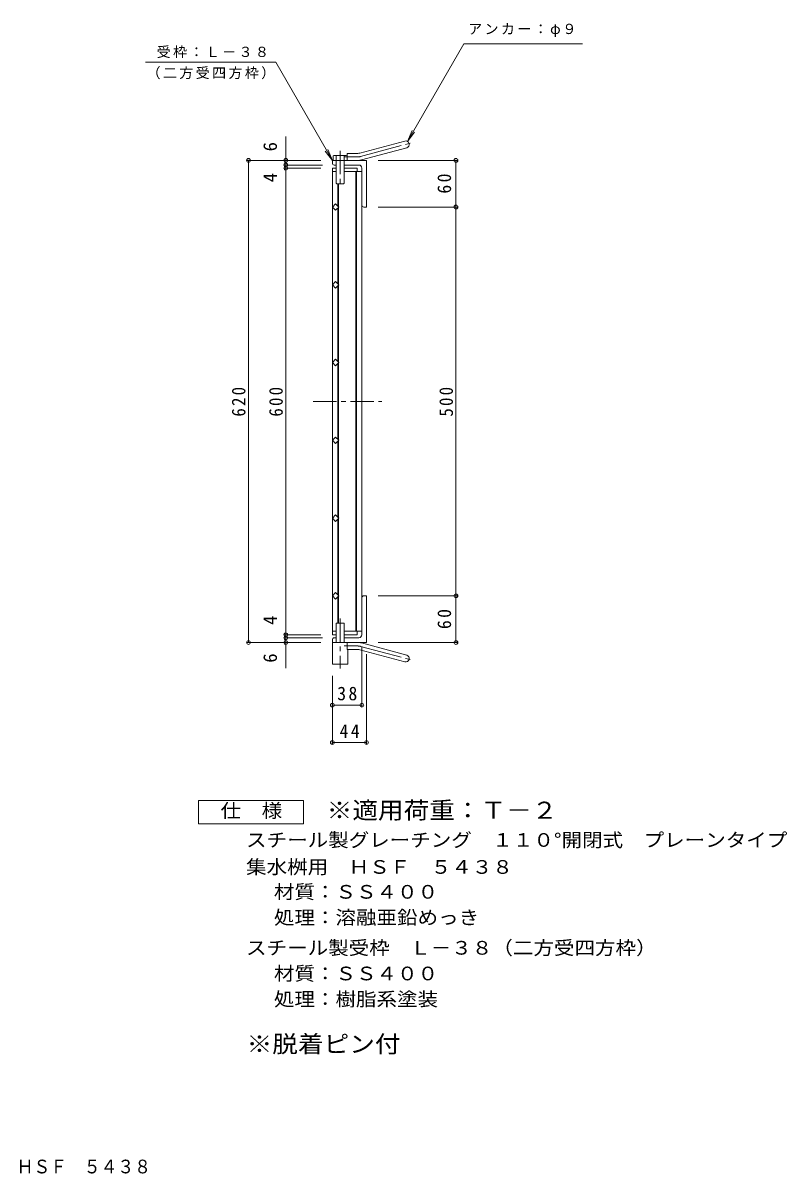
# Model space of a CAD drawing. Units: millimetres, scale not verified. Extents: x -924 to 1060, y -823 to 742.
# Drawn here: x 77 to 1060, y -823 to 659 of the extents above; entities that cross this region are included whole.
import ezdxf
from ezdxf.enums import TextEntityAlignment as Align

# ---------------------------------------------------------------- set-up
doc = ezdxf.new("R2010")
doc.units = ezdxf.units.MM
doc.header["$LTSCALE"] = 6
doc.header["$PDMODE"] = 32
doc.header["$PDSIZE"] = 4.8
doc.linetypes.add('CHAIN1', pattern=[8, 5, -1, 1, -1])
doc.linetypes.add('CHAIN2', pattern=[12, 9, -1, 1, -1])
for name, color, linetype, lineweight in [('A-1', 2, 'Continuous', 9), ('A-2', 3, 'Continuous', 9), ('A-4', 7, 'Continuous', 9), ('A-5', 7, 'Continuous', 9), ('A-9', 4, 'Continuous', 9), ('F-4_F-4ﾚｲﾔ', 2, 'Continuous', 9)]:
    doc.layers.add(name, color=color, linetype=linetype, lineweight=lineweight)
doc.layers.add('F-5_F-5ﾚｲﾔ', color=2, linetype='Continuous')
doc.styles.add('ＭＳ ゴシック', font='')
doc.styles.get('ＭＳ ゴシック').set_extended_font_data('MS Gothic')

msp = doc.modelspace()

# ---------------------------------------------------------------- linework, layer by layer
at = {"layer": 'A-1'}
for p, q in [((510.28, 491.376), (568.47, 506.968)), ((494.135, 482.07), (494.135, 491.07)), ((507.95, 491.07), (494.135, 491.07)), ((512.609, 482.683), (570.8, 498.275)), ((475.135, 478.569), (475.135, 482.07)), ((519.135, 482.07), (475.135, 482.07)), ((480.135, 476.07), (477.635, 476.07)), ((509.135, 476.07), (490.135, 476.07)), ((519.135, 482.07), (519.135, 422.07)), ((513.135, 472.07), (513.135, 424.57)), ((515.635, 422.07), (519.135, 422.07)), ((513.135, -127.931), (513.135, -80.431)), ((515.635, -77.931), (519.135, -77.931)), ((519.135, -137.931), (519.135, -77.931)), ((480.135, -131.931), (477.635, -131.931)), ((509.135, -131.931), (490.135, -131.931)), ((475.135, -134.431), (475.135, -137.931)), ((519.135, -137.931), (475.135, -137.931)), ((494.135, -137.931), (494.135, -146.931)), ((507.95, -146.931), (494.135, -146.931)), ((510.28, -147.238), (568.47, -162.83)), ((512.609, -138.544), (570.8, -154.137))]:
    msp.add_line(p, q, dxfattribs=at)
at = {"layer": 'A-1', "linetype": 'CHAIN2'}
for p, q in [((511.444, 487.03), (576.611, 504.491)), ((507.95, 486.57), (490.33, 486.57)), ((507.95, -142.431), (490.33, -142.431)), ((511.444, -142.891), (576.611, -160.352))]:
    msp.add_line(p, q, dxfattribs=at)
at = {"layer": 'A-1'}
for centre, radius, start, end in [((569.635, 502.622), 4.5, 285.00014, 104.99991), ((507.95, 500.07), 9, 270, 285.00002), ((477.635, 478.569), 2.5, 180, 270), ((507.95, 500.07), 18, 270, 285), ((509.135, 472.07), 4, 0, 90), ((515.635, 424.57), 2.5, 180, 270), ((515.635, -80.431), 2.5, 90, 180), ((477.635, -134.431), 2.5, 90, 180), ((509.135, -127.931), 4, 270, 0), ((507.95, -155.931), 18, 75, 90), ((507.95, -155.931), 9, 74.99998, 90), ((569.635, -158.483), 4.5, 255.00009, 74.99986)]:
    msp.add_arc(centre, radius, start, end, dxfattribs=at)
at = {"layer": 'A-1', "linetype": 'CHAIN2'}
for centre, start, end in [((507.95, 500.069), 270, 284.99995), ((507.95, -155.931), 75.00005, 90)]:
    msp.add_arc(centre, 13.5, start, end, dxfattribs=at)
at = {"layer": 'A-2'}
for p, q in [((475.135, 472.07), (480.135, 472.07)), ((475.135, 472.07), (475.135, -127.931)), ((475.135, 467.569), (480.135, 467.569)), ((490.135, 472.07), (507.135, 472.07)), ((490.135, 467.569), (513.135, 467.569)), ((505.135, 467.569), (505.135, -123.431)), ((506.135, 467.569), (506.135, -123.431)), ((507.135, 472.07), (507.135, 467.569)), ((513.135, 467.569), (513.135, -123.431)), ((482.135, 452.069), (482.135, 423.554)), ((483.135, 452.069), (483.135, 422.554)), ((482.135, 420.584), (482.135, 323.554)), ((483.135, 421.584), (483.135, 322.554)), ((482.135, 320.584), (482.135, 223.554)), ((483.135, 321.584), (483.135, 222.554)), ((482.135, 220.584), (482.135, 220.584)), ((482.135, 123.554), (482.135, 220.583)), ((483.135, 122.554), (483.135, 221.583)), ((482.135, 120.584), (482.135, 120.584)), ((482.135, 23.554), (482.135, 120.584)), ((483.135, 22.554), (483.135, 121.584)), ((482.135, 20.584), (482.135, 20.584)), ((482.135, -76.446), (482.135, 20.584)), ((483.135, -77.446), (483.135, 21.584)), ((482.135, -112.931), (482.135, -79.417)), ((483.135, -112.931), (483.135, -78.417)), ((475.135, -123.431), (480.135, -123.431)), ((475.135, -127.931), (480.135, -127.931)), ((490.135, -123.431), (513.135, -123.431)), ((490.135, -127.931), (507.135, -127.931)), ((507.135, -127.931), (507.135, -123.431))]:
    msp.add_line(p, q, dxfattribs=at)
at = {"layer": 'A-2', "linetype": 'CHAIN1'}
msp.add_line((450.56, 172.069), (538.788, 172.069), dxfattribs=at)
at = {"layer": 'A-2'}
for points in [[(483.62, 422.069), (479.378, 417.826), (475.135, 422.069), (479.378, 426.312)], [(483.62, 322.069), (479.378, 317.827), (475.135, 322.069), (479.378, 326.312)], [(483.62, 222.069), (479.378, 217.826), (475.135, 222.069), (479.378, 226.312)], [(483.62, 122.069), (479.378, 117.826), (475.135, 122.069), (479.378, 126.312)], [(483.62, 22.069), (479.378, 17.826), (475.135, 22.069), (479.378, 26.312)], [(483.62, -77.932), (479.378, -73.689), (475.135, -77.932), (479.378, -82.174)]]:
    msp.add_lwpolyline(points, close=True, dxfattribs=at)
at = {"layer": 'A-4'}
for p, q in [((415.135, -170.996), (415.135, 512.863)), ((460.135, 482.07), (365.335, 482.07)), ((367.135, -137.931), (367.135, 482.07)), ((462.635, 476.069), (413.335, 476.069)), ((534.135, 482.07), (635.935, 482.07)), ((634.135, -137.931), (634.135, 482.07)), ((460.135, 472.07), (413.335, 472.07)), ((534.135, 422.07), (635.935, 422.07)), ((534.135, -77.931), (635.935, -77.931)), ((460.135, -127.931), (413.335, -127.931)), ((462.635, -131.931), (413.335, -131.931)), ((460.135, -137.931), (365.335, -137.931)), ((513.135, -142.931), (513.135, -220.332)), ((534.135, -137.931), (635.935, -137.931)), ((519.135, -152.931), (519.135, -268.332)), ((475.135, -180.931), (475.135, -268.332)), ((475.135, -218.532), (513.135, -218.532)), ((475.135, -266.532), (519.135, -266.532))]:
    msp.add_line(p, q, dxfattribs=at)
for p in [(367.135, 482.07), (415.135, 482.07), (415.135, 476.069), (415.135, 472.07), (634.135, 482.07), (634.135, 422.07), (634.135, -77.931), (415.135, -127.931), (415.135, -131.931), (367.135, -137.931), (415.135, -137.931), (634.135, -137.931), (475.135, -218.532), (513.135, -218.532), (475.135, -266.532), (519.135, -266.532)]:
    msp.add_point(p, dxfattribs=at)
at = {"layer": 'A-5'}
for p, q in [((402.341, 608.153), (234.52, 608.153)), ((475.135, 482.07), (402.341, 608.153)), ((571.885, 506.519), (577.625, 520.377)), ((571.885, 506.519), (581.017, 518.419)), ((475.135, 482.07), (466.004, 493.97)), ((475.135, 482.07), (469.395, 495.928))]:
    msp.add_line(p, q, dxfattribs=at)
msp.add_lwpolyline([(571.885, 506.519), (644.372, 632.07), (797.078, 632.07)], dxfattribs=at)
at = {"layer": 'A-9', "linetype": 'CHAIN1'}
for p, q in [((485.135, 494.21), (485.135, 448.536)), ((485.135, -107.001), (485.135, -171.363))]:
    msp.add_line(p, q, dxfattribs=at)
at = {"layer": 'A-9'}
for p, q in [((476.25, 487.726), (476.25, 482.07)), ((492.077, 488.469), (478.193, 488.469)), ((480.135, 452.882), (480.135, 487.726)), ((490.135, 452.882), (490.135, 487.726)), ((494.02, 487.726), (494.02, 482.07)), ((480.947, 452.069), (480.135, 452.882)), ((480.947, 452.069), (489.323, 452.069)), ((489.323, 452.069), (490.135, 452.882)), ((490.135, -112.931), (480.135, -112.931)), ((480.135, -137.931), (480.135, -112.931)), ((490.135, -137.931), (490.135, -112.931)), ((495.135, -146.931), (495.135, -165.931))]:
    msp.add_line(p, q, dxfattribs=at)
msp.add_lwpolyline([(475.135, -137.931), (475.135, -165.931), (495.135, -165.931)], dxfattribs=at)
for centre, radius, start, end in [((478.193, 485.559), 2.91, 48.12389, 131.8763), ((485.135, 471.279), 17.19, 73.09029, 106.90971), ((492.077, 485.559), 2.91, 48.1237, 131.87611)]:
    msp.add_arc(centre, radius, start, end, dxfattribs=at)
at = {"layer": 'F-4_F-4ﾚｲﾔ'}
msp.add_lwpolyline([(302.838, -371.224), (302.838, -341.224), (437.837, -341.224), (437.837, -371.224)], close=True, dxfattribs=at)

# ---------------------------------------------------------------- texts
at = {"layer": 'A-4', "color": 2, "style": 'ＭＳ ゴシック'}
for s, p in [('6', (409.135, 493.651)), ('4', (409.135, 453.947)), ('4', (409.135, -115.282)), ('6', (409.135, -163.911))]:
    msp.add_text(s, height=17.6, rotation=90, dxfattribs=at).set_placement(p, align=Align.BOTTOM_LEFT)
at = {"layer": 'A-4', "color": 2, "char_height": 17.6, "attachment_point": 7, "rotation": 90, "style": 'ＭＳ ゴシック'}
for s, insert in [('\\T1.27;\\W0.95;60', (628.135, 439.32)), ('\\T1.27;\\W0.9;620', (363.535, 152.569)), ('\\T1.27;\\W0.9;600', (411.535, 152.569)), ('\\T1.27;\\W0.9;500', (630.535, 152.569)), ('\\T1.27;\\W0.95;60', (628.135, -120.681))]:
    msp.add_mtext(s, dxfattribs=dict(at, insert=insert))
at = {"layer": 'A-4', "color": 2, "char_height": 17.6, "attachment_point": 7, "style": 'ＭＳ ゴシック'}
for s, insert in [('\\T1.27;\\W0.95;38', (481.385, -212.532)), ('\\T1.27;\\W0.95;44', (484.385, -260.532))]:
    msp.add_mtext(s, dxfattribs=dict(at, insert=insert))
at = {"layer": 'A-5', "char_height": 13.2, "attachment_point": 7, "style": 'ＭＳ ゴシック'}
for s, insert in [('\\T1.17;アンカー：φ９', (649.89, 640.92)), ('\\T1.17;受枠：Ｌ－３８', (249.143, 613.57)), ('\\T1.17;（二方受四方枠）', (236.117, 586.31))]:
    msp.add_mtext(s, dxfattribs=dict(at, insert=insert))
at = {"layer": 'F-4_F-4ﾚｲﾔ', "style": 'ＭＳ ゴシック', "width": 1.1}
for s, p in [('仕\u3000様', (331.338, -368.225)), ('スチール製グレーチング\u3000１１０°開閉式\u3000プレーンタイプ', (364.091, -405.977)), ('集水桝用\u3000ＨＳＦ\u3000５４３８', (364.091, -440.664)), ('材質：ＳＳ４００', (399.919, -472.646)), ('処理：溶融亜鉛めっき', (399.919, -505.647)), ('スチール製受枠\u3000Ｌ－３８（二方受四方枠）', (364.092, -544.647)), ('材質：ＳＳ４００', (399.918, -577.647)), ('処理：樹脂系塗装', (399.918, -610.647))]:
    msp.add_text(s, height=17.6, dxfattribs=at).set_placement(p, align=Align.BOTTOM_LEFT)
at = {"layer": 'F-4_F-4ﾚｲﾔ', "color": 3, "style": 'ＭＳ ゴシック', "width": 1.1}
msp.add_text('※脱着ピン付', height=21.99, dxfattribs=at).set_placement((364.849, -671.861), align=Align.BOTTOM_LEFT)
at = {"layer": 'F-5_F-5ﾚｲﾔ', "color": 3, "style": 'ＭＳ ゴシック', "width": 1.1}
msp.add_text('※適用荷重：Ｔ－２', height=21.99, dxfattribs=at).set_placement((467.837, -371.224), align=Align.BOTTOM_LEFT)
at = {"layer": 'F-5_F-5ﾚｲﾔ', "style": 'ＭＳ ゴシック', "width": 0.9}
msp.add_text('集水桝用\u3000ＨＳＦ\u3000５４３８', height=17.6, dxfattribs=at).set_placement((-39.071, -825.907), align=Align.BOTTOM_LEFT)

doc.saveas('drawing.dxf')
